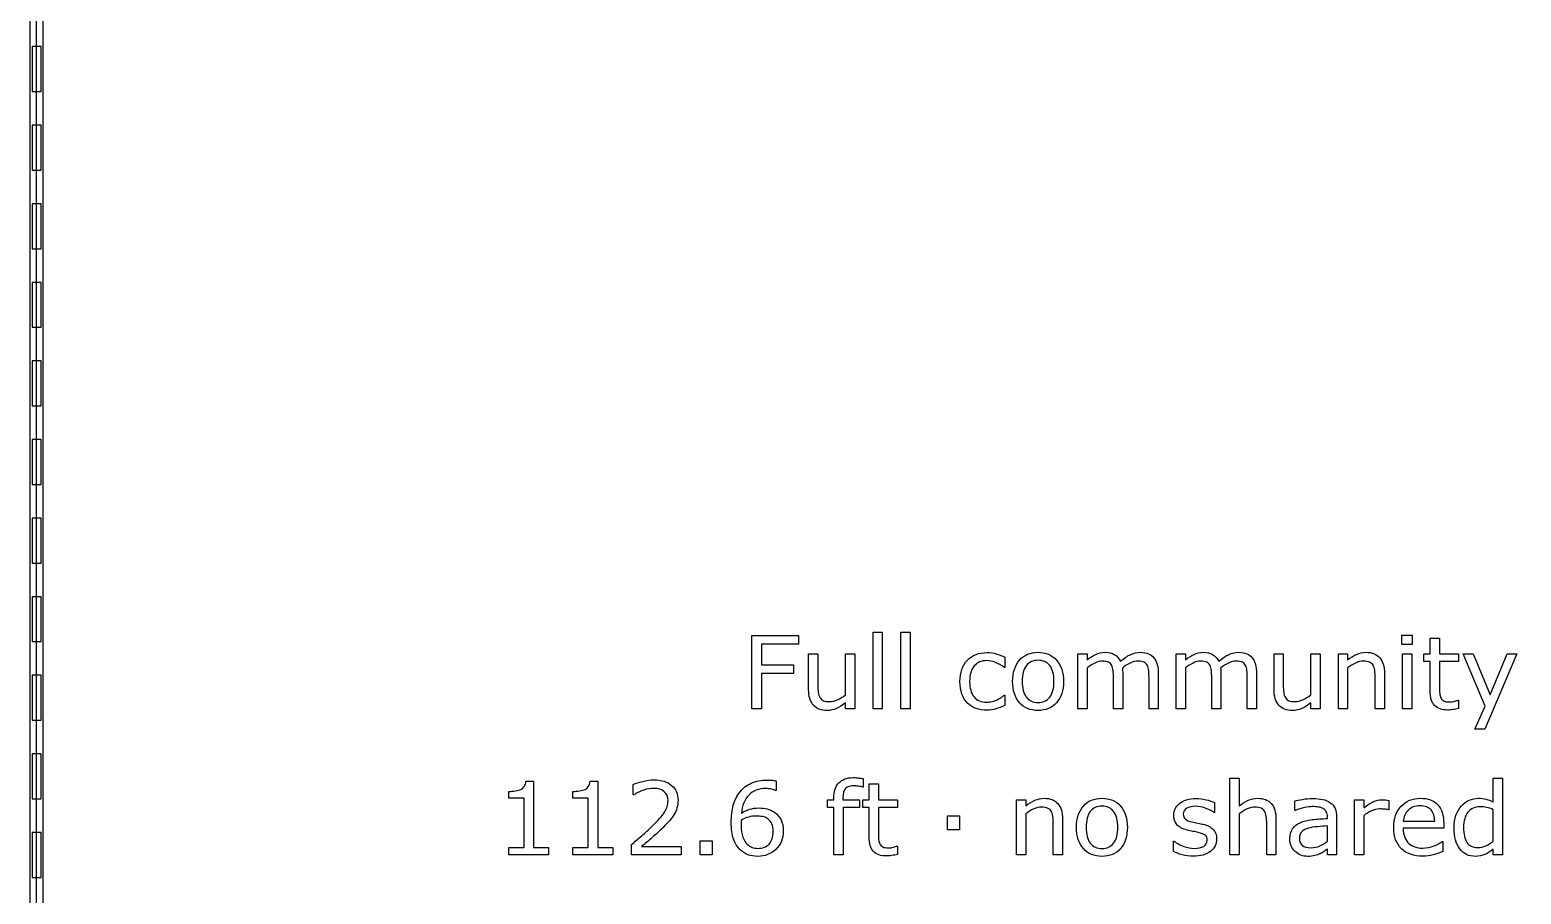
# Model space of a CAD drawing. Extents: x -13 to 750, y 12 to 2314.
# Drawn here: x 43.4 to 176.2, y 216.4 to 293.4 of the extents above; entities that cross this region are included whole.
import ezdxf

# ---------------------------------------------------------------- set-up
doc = ezdxf.new("R2010")
doc.units = 0
doc.layers.get('0').update_dxf_attribs({"linetype": 'CONTINUOUS'})

msp = doc.modelspace()

# ---------------------------------------------------------------- linework, layer by layer
at = {"color": 7}
for points in [[(43.400391, 580.4896), (43.400391, 128.2904), (268.59961, 128.2904), (268.59961, 580.4896)], [(44.599609, 579.2904), (267.40039, 579.2904), (267.40039, 129.4896), (44.599609, 129.4896)], [(44, 295.89), (268, 295.89), (268, 151.89), (44, 151.89)], [(43.599609, 291.89), (43.599609, 287.89), (44.400391, 287.89), (44.400391, 291.89)], [(43.599609, 284.89), (43.599609, 280.89), (44.400391, 280.89), (44.400391, 284.89)], [(43.599609, 277.89), (43.599609, 273.89), (44.400391, 273.89), (44.400391, 277.89)], [(43.599609, 270.89), (43.599609, 266.89), (44.400391, 266.89), (44.400391, 270.89)], [(43.599609, 263.89), (43.599609, 259.89), (44.400391, 259.89), (44.400391, 263.89)], [(43.599609, 256.89), (43.599609, 252.89), (44.400391, 252.89), (44.400391, 256.89)], [(43.599609, 249.89), (43.599609, 245.89), (44.400391, 245.89), (44.400391, 249.89)], [(43.599609, 242.89), (43.599609, 238.89), (44.400391, 238.89), (44.400391, 242.89)], [(111.8833, 238.66), (108.57422, 238.66), (108.57422, 236.8143), (111.41748, 236.8143), (111.41748, 236.0409), (108.57422, 236.0409), (108.57422, 232.89), (107.7041, 232.89), (107.7041, 239.4335), (111.8833, 239.4335)], [(119.34082, 232.89), (118.51465, 232.89), (118.51465, 239.7279), (119.34082, 239.7279)], [(121.81055, 232.89), (120.98438, 232.89), (120.98438, 239.7279), (121.81055, 239.7279)], [(166.54687, 238.6205), (165.61523, 238.6205), (165.61523, 239.4774), (166.54687, 239.4774)], [(166.49417, 232.89), (165.668, 232.89), (165.668, 237.7987), (166.49417, 237.7987)], [(175.87649, 237.7988), (173.01126, 231.0796), (172.12796, 231.0796), (173.04202, 233.1274), (171.08646, 237.7988), (171.98294, 237.7988), (173.49026, 234.1601), (175.01077, 237.7988)], [(43.599609, 235.89), (43.599609, 231.89), (44.400391, 231.89), (44.400391, 235.89)], [(134.62939, 235.3421)], [(135.48193, 235.3421)], [(43.599609, 228.89), (43.599609, 224.89), (44.400391, 224.89), (44.400391, 228.89)], [(126.20288, 222.1358), (125.15259, 222.1358), (125.15259, 223.3795), (126.20288, 223.3795)], [(43.599609, 221.89), (43.599609, 217.89), (44.400391, 217.89), (44.400391, 221.89)], [(140.31812, 222.3423)], [(141.17065, 222.3423)], [(104.1687, 219.89), (103.11841, 219.89), (103.11841, 221.1424), (104.1687, 221.1424)]]:
    msp.add_lwpolyline(points, close=True, dxfattribs=at)
for points in [[(168.14651, 234.4937), (168.14651, 237.1041), (167.58841, 237.1041), (167.58841, 237.7984), (168.14651, 237.7984), (168.14651, 239.209), (168.97269, 239.209), (168.97269, 237.7984), (170.67776, 237.7984), (170.67776, 237.1041), (168.97269, 237.1041), (168.97269, 234.8672)], [(112.77539, 234.6127), (112.77539, 237.7987), (113.60156, 237.7987), (113.60156, 235.0038)], [(116.05375, 234.1336), (116.05375, 237.7986), (116.87992, 237.7986), (116.87988, 232.89)], [(130.23926, 237.5043), (130.23926, 236.5858), (130.19536, 236.5858)], [(137.58708, 236.5553), (137.58708, 232.89), (136.76091, 232.89), (136.76091, 237.7987), (137.58708, 237.7987), (137.58708, 237.2538)], [(146.34099, 236.5553), (146.34099, 232.89), (145.51482, 232.89), (145.51482, 237.7987), (146.34099, 237.7987), (146.34099, 237.2538)], [(154.2334, 234.6127), (154.2334, 237.7987), (155.05957, 237.7987), (155.05957, 235.0038)], [(157.51176, 234.1336), (157.51176, 237.7986), (158.33793, 237.7986), (158.33789, 232.89)], [(160.79009, 236.5547), (160.79009, 232.89), (159.96392, 232.89), (159.96392, 237.7987), (160.79009, 237.7987), (160.79009, 237.2538)], [(140.75558, 236.0324), (140.75558, 232.89), (139.92941, 232.89), (139.92941, 235.6849)], [(143.92383, 232.89), (143.09766, 232.89), (143.09766, 235.6849)], [(143.924, 236.076), (143.92383, 232.89)], [(149.50948, 236.0324), (149.50948, 232.89), (148.68331, 232.89), (148.68331, 235.6849)], [(152.67773, 232.89), (151.85156, 232.89), (151.85156, 235.6849)], [(152.6779, 236.076), (152.67773, 232.89)], [(164.06836, 232.89), (163.24219, 232.89), (163.24219, 235.6849)], [(164.06841, 236.076), (164.06836, 232.89)], [(130.19536, 234.1073), (130.23926, 234.1073), (130.23926, 233.1976)], [(116.87988, 232.89), (116.05371, 232.89), (116.05371, 233.4349)], [(158.33789, 232.89), (157.51172, 232.89), (157.51172, 233.4349)], [(170.63385, 233.6763), (170.67775, 233.6763), (170.67776, 232.934)], [(87.588135, 226.4555), (88.269287, 226.4555), (88.269287, 220.5581), (89.605225, 220.5581), (89.605225, 219.89)], [(93.309814, 226.4555), (93.990967, 226.4555), (93.990967, 220.5581), (95.326904, 220.5581), (95.326904, 219.89)], [(97.198975, 225.2381), (97.155025, 225.2381), (97.155025, 226.161)], [(109.8772, 226.4555), (109.8772, 225.6162), (109.8333, 225.6162)], [(117.62036, 225.9283), (117.57646, 225.9283)], [(118.16089, 221.4938), (118.16089, 224.1042), (117.60278, 224.1042), (117.60278, 224.7985), (118.16089, 224.7985), (118.16089, 226.2091), (118.98706, 226.2091), (118.98706, 224.7985), (120.69214, 224.7985), (120.69214, 224.1042), (118.98706, 224.1042), (118.98706, 221.8673)], [(117.6204, 226.6838), (117.62036, 225.9283)], [(151.12861, 223.5549), (151.12861, 219.89), (150.30244, 219.89), (150.30244, 226.7279), (151.12861, 226.7279), (151.12861, 224.2538)], [(173.7605, 224.6016), (173.7605, 226.7286), (174.58667, 226.7286), (174.58667, 219.8902)], [(89.605225, 219.89), (86.063232, 219.89), (86.063232, 220.558), (87.425537, 220.558), (87.425537, 224.9437), (86.063232, 224.9437), (86.063232, 225.5414)], [(95.326904, 219.89), (91.784912, 219.89), (91.784912, 220.558), (93.147217, 220.558), (93.147217, 224.9437), (91.784912, 224.9437), (91.784912, 225.5414)], [(115.82304, 224.9659), (115.82304, 224.7989), (117.31278, 224.7989), (117.31278, 224.1046), (115.84941, 224.1046), (115.84941, 219.89), (115.02323, 219.89), (115.02323, 224.1044), (114.46513, 224.1044), (114.46513, 224.7987), (115.02323, 224.7987), (115.02323, 224.9613)], [(132.11797, 223.5549), (132.11797, 219.89), (131.2918, 219.89), (131.2918, 224.7987), (132.11797, 224.7987), (132.11797, 224.2538)], [(148.92696, 224.5481), (148.92696, 223.6648), (148.88306, 223.6648)], [(156.12085, 223.8541), (156.07695, 223.8541), (156.07695, 224.6934)], [(162.22929, 223.3756), (162.22929, 219.89), (161.40312, 219.89), (161.40312, 224.7987), (162.22929, 224.7987), (162.22929, 224.0736)], [(164.4661, 224.7467), (164.46606, 223.898)], [(158.99048, 223.1337), (158.99048, 223.2611)], [(159.81231, 223.221), (159.81226, 219.8902)], [(164.46606, 223.898), (164.42216, 223.898)], [(173.7605, 221.0987), (173.7605, 223.9156)], [(109.62269, 221.9775), (109.62231, 221.9776)], [(110.51445, 222.0133), (110.5144, 222.0126)], [(135.39624, 219.8902), (134.57007, 219.8902), (134.57007, 222.6851)], [(135.39629, 223.076), (135.39624, 219.8902)], [(154.40698, 219.8902), (153.58081, 219.8902), (153.58081, 222.6851)], [(154.40693, 223.076), (154.40698, 219.8902)], [(158.99048, 221.0987), (158.99048, 222.4654)], [(165.73608, 222.8917), (168.54858, 222.8917)], [(169.35278, 222.2589), (165.73608, 222.2589)], [(169.35274, 222.7071), (169.35278, 222.2589)], [(101.42212, 219.89), (96.992432, 219.89), (96.992432, 220.8085)], [(97.902076, 220.6415), (101.422096, 220.6415), (101.42212, 219.89)], [(120.64821, 220.6764), (120.69211, 220.6764), (120.69214, 219.9341)], [(145.28394, 220.1846), (145.28394, 221.1119), (145.32784, 221.1119)], [(149.12036, 221.3046), (149.12036, 221.3052)], [(158.99048, 221.0986), (158.99048, 221.0987)], [(169.21216, 221.0899), (169.25606, 221.0899), (169.25606, 220.189)], [(173.7605, 221.0985), (173.7605, 221.0987)], [(159.81226, 219.8902), (158.99048, 219.8902), (158.99048, 220.4131)], [(174.58667, 219.8902), (173.7605, 219.8902), (173.7605, 220.4044)]]:
    msp.add_lwpolyline(points, dxfattribs=at)
for points in [[(126.91699, 237.2274), (127.359377, 237.6844), (127.942387, 237.9129), (128.66602, 237.9129)], [(128.66602, 237.9129), (128.947267, 237.9129), (129.222657, 237.873367), (129.49219, 237.7943)], [(131.56201, 237.2362), (131.97217, 237.702), (132.524417, 237.9349), (133.21875, 237.9349)], [(133.21875, 237.9349), (133.907223, 237.9349), (134.45654, 237.702), (134.8667, 237.2362)], [(138.35613, 237.7547), (138.613943, 237.874833), (138.887867, 237.9349), (139.1779, 237.9349)], [(139.1779, 237.9349), (139.511887, 237.9349), (139.794603, 237.8646), (140.02605, 237.724)], [(141.46306, 237.746), (141.738453, 237.871933), (142.032887, 237.9349), (142.34636, 237.9349)], [(142.34636, 237.9349), (142.885427, 237.9349), (143.2824, 237.770833), (143.53728, 237.4427)], [(147.11003, 237.7547), (147.367843, 237.874833), (147.64177, 237.9349), (147.93181, 237.9349)], [(147.93181, 237.9349), (148.265797, 237.9349), (148.548513, 237.8646), (148.77996, 237.724)], [(150.21697, 237.746), (150.492357, 237.871933), (150.78679, 237.9349), (151.10027, 237.9349)], [(151.10027, 237.9349), (151.63933, 237.9349), (152.036303, 237.770833), (152.29119, 237.4427)], [(161.58989, 237.7547), (161.865283, 237.874833), (162.148, 237.9349), (162.43804, 237.9349)], [(162.43804, 237.9349), (162.968313, 237.9349), (163.37261, 237.775233), (163.65093, 237.4559)], [(126.25781, 235.3378), (126.25781, 236.140533), (126.477537, 236.7704), (126.91699, 237.2274)], [(127.51909, 236.722), (127.249563, 236.408533), (127.1148, 235.947133), (127.1148, 235.3378)], [(128.63091, 237.1966), (128.162157, 237.1966), (127.79155, 237.0384), (127.51909, 236.722)], [(129.41314, 237.0384), (129.146533, 237.143867), (128.88579, 237.1966), (128.63091, 237.1966)], [(130.19536, 236.5858), (129.943407, 236.782067), (129.682667, 236.932933), (129.41314, 237.0384)], [(129.49219, 237.7943), (129.76465, 237.715167), (130.013673, 237.6185), (130.23926, 237.5043)], [(130.95117, 235.3421), (130.95117, 236.141967), (131.154783, 236.773333), (131.56201, 237.2362)], [(132.17285, 236.7572), (131.926757, 236.4496), (131.80371, 235.9779), (131.80371, 235.3421)], [(133.21875, 237.223), (132.77051, 237.223), (132.421877, 237.067733), (132.17285, 236.7572)], [(134.25586, 236.7572), (134.006833, 237.067733), (133.66113, 237.223), (133.21875, 237.223)], [(134.62939, 235.3421), (134.62939, 235.9779), (134.50488, 236.4496), (134.25586, 236.7572)], [(134.8667, 237.2362), (135.276853, 236.773333), (135.48193, 236.141967), (135.48193, 235.3421)], [(137.58708, 237.2538), (137.844893, 237.467667), (138.101243, 237.634633), (138.35613, 237.7547)], [(138.26384, 236.9816), (138.038253, 236.870267), (137.812667, 236.728167), (137.58708, 236.5553)], [(138.94499, 237.1486), (138.71941, 237.1486), (138.49236, 237.092933), (138.26384, 236.9816)], [(139.48992, 237.0516), (139.36394, 237.116267), (139.182297, 237.1486), (138.94499, 237.1486)], [(139.77996, 236.7704), (139.712573, 236.896333), (139.615893, 236.990067), (139.48992, 237.0516)], [(139.89861, 236.3002), (139.88101, 236.496467), (139.84146, 236.6532), (139.77996, 236.7704)], [(140.02605, 237.724), (140.260423, 237.583333), (140.43474, 237.3885), (140.549, 237.1395)], [(140.549, 237.1395), (140.88298, 237.420767), (141.187667, 237.622933), (141.46306, 237.746)], [(141.41892, 236.9728), (141.187473, 236.858533), (140.956027, 236.712067), (140.72458, 236.5334)], [(140.72458, 236.5334), (140.73338, 236.466), (140.740713, 236.3869), (140.74658, 236.2961)], [(142.11325, 237.1486), (141.881803, 237.1486), (141.65036, 237.09), (141.41892, 236.9728)], [(142.65817, 237.0516), (142.532197, 237.116267), (142.350557, 237.1486), (142.11325, 237.1486)], [(142.94821, 236.766), (142.88083, 236.891933), (142.78415, 236.987133), (142.65817, 237.0516)], [(143.06686, 236.2958), (143.04926, 236.492067), (143.00971, 236.6488), (142.94821, 236.766)], [(143.53728, 237.4427), (143.795093, 237.1175), (143.924, 236.661933), (143.924, 236.076)], [(146.34099, 237.2538), (146.598803, 237.467667), (146.85515, 237.634633), (147.11003, 237.7547)], [(147.01775, 236.9816), (146.792163, 236.870267), (146.566577, 236.728167), (146.34099, 236.5553)], [(147.6989, 237.1486), (147.473313, 237.1486), (147.246263, 237.092933), (147.01775, 236.9816)], [(148.24382, 237.0516), (148.117847, 237.116267), (147.936207, 237.1486), (147.6989, 237.1486)], [(148.53386, 236.7704), (148.46648, 236.896333), (148.3698, 236.990067), (148.24382, 237.0516)], [(148.65251, 236.3002), (148.63491, 236.496467), (148.59536, 236.6532), (148.53386, 236.7704)], [(148.77996, 237.724), (149.014333, 237.583333), (149.188647, 237.3885), (149.3029, 237.1395)], [(149.3029, 237.1395), (149.636887, 237.420767), (149.941577, 237.622933), (150.21697, 237.746)], [(150.17281, 236.9728), (149.941363, 236.858533), (149.70992, 236.712067), (149.47848, 236.5334)], [(149.47848, 236.5334), (149.48728, 236.466), (149.494613, 236.3869), (149.50048, 236.2961)], [(150.86715, 237.1486), (150.635703, 237.1486), (150.404257, 237.09), (150.17281, 236.9728)], [(151.41207, 237.0516), (151.28609, 237.116267), (151.10445, 237.1486), (150.86715, 237.1486)], [(151.70211, 236.766), (151.634723, 236.891933), (151.538043, 236.987133), (151.41207, 237.0516)], [(151.82076, 236.2958), (151.80316, 236.492067), (151.76361, 236.6488), (151.70211, 236.766)], [(152.29119, 237.4427), (152.548997, 237.1175), (152.6779, 236.661933), (152.6779, 236.076)], [(160.79009, 237.2538), (161.047903, 237.467667), (161.314503, 237.634633), (161.58989, 237.7547)], [(161.49761, 236.981), (161.251517, 236.869667), (161.015677, 236.727567), (160.79009, 236.5547)], [(162.20513, 237.148), (161.979543, 237.148), (161.743703, 237.092333), (161.49761, 236.981)], [(162.74126, 237.056), (162.603567, 237.117333), (162.424857, 237.148), (162.20513, 237.148)], [(163.05767, 236.7836), (162.984423, 236.9066), (162.878953, 236.9974), (162.74126, 237.056)], [(163.20269, 236.3177), (163.176357, 236.516967), (163.128017, 236.672267), (163.05767, 236.7836)], [(163.65093, 237.4559), (163.92925, 237.136567), (164.06841, 236.6766), (164.06841, 236.076)], [(126.43359, 234.2084), (126.316403, 234.530667), (126.25781, 234.907133), (126.25781, 235.3378)], [(127.1148, 235.3378), (127.1148, 234.746), (127.246633, 234.290433), (127.5103, 233.9711)], [(131.56201, 233.4481), (131.154783, 233.910967), (130.95117, 234.5423), (130.95117, 235.3421)], [(131.80371, 235.3421), (131.80371, 234.7269), (131.928223, 234.259633), (132.17725, 233.9403)], [(134.25146, 233.9359), (134.503413, 234.2523), (134.62939, 234.721033), (134.62939, 235.3421)], [(135.48193, 235.3421), (135.48193, 234.5423), (135.276853, 233.910967), (134.8667, 233.4481)], [(139.92941, 235.6849), (139.92941, 235.9017), (139.919143, 236.1068), (139.89861, 236.3002)], [(140.74658, 236.2961), (140.75258, 236.208167), (140.75558, 236.120267), (140.75558, 236.0324)], [(143.09766, 235.6849), (143.09766, 235.895833), (143.087393, 236.099467), (143.06686, 236.2958)], [(148.68331, 235.6849), (148.68331, 235.9017), (148.673043, 236.1068), (148.65251, 236.3002)], [(149.50048, 236.2961), (149.50648, 236.208167), (149.50948, 236.120267), (149.50948, 236.0324)], [(151.85156, 235.6849), (151.85156, 235.895833), (151.841293, 236.099467), (151.82076, 236.2958)], [(163.24219, 235.6849), (163.24219, 235.9105), (163.229023, 236.121433), (163.20269, 236.3177)], [(113.20605, 233.224), (112.918943, 233.5404), (112.77539, 234.0033), (112.77539, 234.6127)], [(113.60156, 235.0038), (113.60156, 234.754733), (113.613293, 234.540867), (113.63676, 234.3622)], [(113.63676, 234.3622), (113.660227, 234.1864), (113.71003, 234.0355), (113.78617, 233.9095)], [(113.78617, 233.9095), (113.865277, 233.780633), (113.967817, 233.6869), (114.09379, 233.6283)], [(115.34184, 233.7073), (115.59672, 233.818633), (115.834023, 233.960733), (116.05375, 234.1336)], [(126.93018, 233.4086), (126.716313, 233.619533), (126.550783, 233.886133), (126.43359, 234.2084)], [(127.5103, 233.9711), (127.776907, 233.654633), (128.150443, 233.4964), (128.63091, 233.4964)], [(129.6065, 233.7337), (129.726613, 233.795033), (129.839403, 233.8595), (129.94487, 233.9271)], [(129.94487, 233.9271), (130.050343, 233.997433), (130.13384, 234.0575), (130.19536, 234.1073)], [(132.17725, 233.9403), (132.42627, 233.6239), (132.773437, 233.4657), (133.21875, 233.4657)], [(133.21875, 233.4657), (133.658203, 233.4657), (134.00244, 233.622433), (134.25146, 233.9359)], [(154.66406, 233.224), (154.376953, 233.5404), (154.2334, 234.0033), (154.2334, 234.6127)], [(155.05957, 235.0038), (155.05957, 234.754733), (155.071303, 234.540867), (155.09477, 234.3622)], [(155.09477, 234.3622), (155.118237, 234.1864), (155.16804, 234.0355), (155.24418, 233.9095)], [(155.24418, 233.9095), (155.32328, 233.780633), (155.42582, 233.6869), (155.5518, 233.6283)], [(156.79984, 233.7073), (157.054727, 233.818633), (157.292033, 233.960733), (157.51176, 234.1336)], [(168.53763, 233.1973), (168.276883, 233.466833), (168.14651, 233.898967), (168.14651, 234.4937)], [(168.97269, 234.8672), (168.97269, 234.6094), (168.978557, 234.407267), (168.99029, 234.2608)], [(168.99029, 234.2608), (169.002023, 234.117267), (169.04304, 233.9825), (169.11334, 233.8565)], [(169.11334, 233.8565), (169.177807, 233.7393), (169.265697, 233.652867), (169.37701, 233.5972)], [(114.41016, 232.7538), (113.894533, 232.7538), (113.493163, 232.910533), (113.20605, 233.224)], [(114.09379, 233.6283), (114.219763, 233.569633), (114.40287, 233.5403), (114.64311, 233.5403)], [(115.25391, 232.9296), (114.999023, 232.8124), (114.717773, 232.7538), (114.41016, 232.7538)], [(114.64311, 233.5403), (114.856977, 233.5403), (115.089887, 233.595967), (115.34184, 233.7073)], [(116.05371, 233.4349), (115.77539, 233.215167), (115.50879, 233.046733), (115.25391, 232.9296)], [(127.69043, 232.9339), (127.39453, 233.039367), (127.141113, 233.1976), (126.93018, 233.4086)], [(128.66602, 232.7801), (128.311527, 232.7801), (127.98633, 232.831367), (127.69043, 232.9339)], [(128.63091, 233.4964), (128.797903, 233.4964), (128.967823, 233.5184), (129.14067, 233.5624)], [(129.45264, 232.89), (129.206547, 232.816733), (128.94434, 232.7801), (128.66602, 232.7801)], [(129.14067, 233.5624), (129.313523, 233.6064), (129.4688, 233.6635), (129.6065, 233.7337)], [(130.23926, 233.1976), (129.963867, 233.0658), (129.70166, 232.963267), (129.45264, 232.89)], [(133.21875, 232.7538), (132.524417, 232.7538), (131.97217, 232.985233), (131.56201, 233.4481)], [(134.8667, 233.4481), (134.45654, 232.985233), (133.907223, 232.7538), (133.21875, 232.7538)], [(155.86816, 232.7538), (155.35254, 232.7538), (154.951173, 232.910533), (154.66406, 233.224)], [(155.5518, 233.6283), (155.677773, 233.569633), (155.860877, 233.5403), (156.10111, 233.5403)], [(156.71191, 232.9296), (156.45703, 232.8124), (156.17578, 232.7538), (155.86816, 232.7538)], [(156.10111, 233.5403), (156.314977, 233.5403), (156.547887, 233.595967), (156.79984, 233.7073)], [(157.51172, 233.4349), (157.2334, 233.215167), (156.966797, 233.046733), (156.71191, 232.9296)], [(169.68021, 232.793), (169.17923, 232.793), (168.79837, 232.927767), (168.53763, 233.1973)], [(169.37701, 233.5972), (169.49127, 233.544533), (169.664123, 233.5182), (169.89557, 233.5182)], [(170.168, 232.833), (169.98636, 232.806333), (169.823763, 232.793), (169.68021, 232.793)], [(169.89557, 233.5182), (170.030337, 233.5182), (170.17096, 233.5372), (170.31744, 233.5752)], [(170.67776, 232.934), (170.522487, 232.892667), (170.352567, 232.859), (170.168, 232.833)], [(170.31744, 233.5752), (170.463927, 233.616533), (170.569397, 233.650233), (170.63385, 233.6763)], [(87.135498, 225.7216), (87.270263, 225.794867), (87.375732, 225.887167), (87.451904, 225.9985)], [(87.451904, 225.9985), (87.531006, 226.112767), (87.576416, 226.2651), (87.588135, 226.4555)], [(92.857178, 225.7216), (92.991943, 225.794867), (93.097412, 225.887167), (93.173584, 225.9985)], [(93.173584, 225.9985), (93.252685, 226.112767), (93.298095, 226.2651), (93.309814, 226.4555)], [(97.155025, 226.161), (97.363033, 226.263533), (97.639889, 226.357267), (97.985592, 226.4422)], [(97.985592, 226.4422), (98.334225, 226.5272), (98.671139, 226.5697), (98.996334, 226.5697)], [(98.996334, 226.5697), (99.667235, 226.5697), (100.193113, 226.4071), (100.573966, 226.0819)], [(100.573966, 226.0819), (100.954826, 225.759633), (101.145256, 225.321633), (101.145256, 224.7679)], [(106.66479, 225.5018), (106.922603, 225.832867), (107.255123, 226.0907), (107.66235, 226.2753)], [(107.66235, 226.2753), (108.069577, 226.462767), (108.544187, 226.5565), (109.08618, 226.5565)], [(109.08618, 226.5565), (109.259033, 226.5565), (109.404053, 226.549167), (109.52124, 226.5345)], [(109.52124, 226.5345), (109.638427, 226.519833), (109.75708, 226.4935), (109.8772, 226.4555)], [(115.02323, 224.9613), (115.02323, 225.5443), (115.16825, 225.991067), (115.45829, 226.3016)], [(115.45829, 226.3016), (115.74833, 226.615067), (116.167277, 226.7718), (116.71513, 226.7718)], [(116.83378, 226.0513), (116.479287, 226.0513), (116.221473, 225.9722), (116.06034, 225.814)], [(116.71513, 226.7718), (116.899697, 226.7718), (117.065223, 226.763133), (117.21171, 226.7458)], [(117.2205, 226.0073), (117.074013, 226.036633), (116.945107, 226.0513), (116.83378, 226.0513)], [(117.21171, 226.7458), (117.361123, 226.728467), (117.497353, 226.7078), (117.6204, 226.6838)], [(117.57646, 225.9283), (117.48564, 225.9543), (117.366987, 225.980633), (117.2205, 226.0073)], [(86.063232, 225.5414), (86.247803, 225.5414), (86.445557, 225.556067), (86.656494, 225.5854)], [(86.656494, 225.5854), (86.867431, 225.6174), (87.027099, 225.6628), (87.135498, 225.7216)], [(91.784912, 225.5414), (91.969483, 225.5414), (92.167237, 225.556067), (92.378174, 225.5854)], [(92.378174, 225.5854), (92.589111, 225.6174), (92.748779, 225.6628), (92.857178, 225.7216)], [(98.108643, 225.6688), (97.798096, 225.575067), (97.494873, 225.4315), (97.198975, 225.2381)], [(98.974365, 225.8094), (98.707764, 225.8094), (98.41919, 225.762533), (98.108643, 225.6688)], [(99.9104, 225.5194), (99.687744, 225.712733), (99.375732, 225.8094), (98.974365, 225.8094)], [(100.24878, 224.724), (100.24878, 225.0638), (100.135987, 225.328933), (99.9104, 225.5194)], [(99.936768, 223.6825), (100.144776, 224.004767), (100.24878, 224.351933), (100.24878, 224.724)], [(101.145256, 224.7679), (101.145256, 224.5189), (101.113023, 224.286), (101.048556, 224.0692)], [(106.06714, 224.3065), (106.193113, 224.754767), (106.39233, 225.1532), (106.66479, 225.5018)], [(107.44707, 225.208), (107.07207, 224.8154), (106.85381, 224.283667), (106.79229, 223.6128)], [(108.9544, 225.8012), (108.324513, 225.8012), (107.82207, 225.603467), (107.44707, 225.208)], [(109.45977, 225.7392), (109.295703, 225.780533), (109.127247, 225.8012), (108.9544, 225.8012)], [(109.8333, 225.6162), (109.751273, 225.6602), (109.626763, 225.7012), (109.45977, 225.7392)], [(116.06034, 225.814), (115.90214, 225.658733), (115.82304, 225.376033), (115.82304, 224.9659)], [(132.11797, 224.2538), (132.375783, 224.467667), (132.642383, 224.634633), (132.91777, 224.7547)], [(132.91777, 224.7547), (133.193163, 224.874833), (133.47588, 224.9349), (133.76592, 224.9349)], [(133.76592, 224.9349), (134.296193, 224.9349), (134.70049, 224.775233), (134.97881, 224.4559)], [(137.25073, 224.2364), (137.66089, 224.7022), (138.213137, 224.9351), (138.90747, 224.9351)], [(138.90747, 224.9351), (139.59595, 224.9351), (140.145267, 224.7022), (140.55542, 224.2364)], [(145.81124, 224.469), (145.9753, 224.606667), (146.183307, 224.715067), (146.43526, 224.7942)], [(146.43526, 224.7942), (146.690147, 224.8762), (146.974327, 224.9172), (147.2878, 224.9172)], [(147.2878, 224.9172), (147.580767, 224.9172), (147.876667, 224.8806), (148.1755, 224.8074)], [(148.1755, 224.8074), (148.477253, 224.737067), (148.72774, 224.650633), (148.92696, 224.5481)], [(151.12861, 224.2538), (151.386423, 224.467667), (151.653027, 224.634633), (151.92842, 224.7547)], [(151.92842, 224.7547), (152.203807, 224.874833), (152.48652, 224.9349), (152.77656, 224.9349)], [(152.77656, 224.9349), (153.306833, 224.9349), (153.71113, 224.775233), (153.98945, 224.4559)], [(156.07695, 224.6934), (156.238083, 224.7374), (156.470993, 224.785733), (156.77568, 224.8384)], [(156.77568, 224.8384), (157.080373, 224.891067), (157.380667, 224.9174), (157.67656, 224.9174)], [(157.67656, 224.9174), (158.022267, 224.9174), (158.32256, 224.888067), (158.57744, 224.8294)], [(158.57744, 224.8294), (158.835253, 224.774067), (159.05791, 224.677367), (159.24541, 224.5393)], [(159.24541, 224.5393), (159.429983, 224.404567), (159.57061, 224.230267), (159.66729, 224.0164)], [(162.22929, 224.0736), (162.557417, 224.337267), (162.84599, 224.5233), (163.09501, 224.6317)], [(163.09501, 224.6317), (163.346963, 224.743033), (163.60331, 224.7987), (163.86405, 224.7987)], [(163.86405, 224.7987), (164.00761, 224.7987), (164.111617, 224.794367), (164.17607, 224.7857)], [(164.17607, 224.7857), (164.240537, 224.779033), (164.337213, 224.766033), (164.4661, 224.7467)], [(165.55147, 224.2276), (165.990923, 224.699267), (166.568073, 224.9351), (167.28292, 224.9351)], [(167.28292, 224.9351), (167.945027, 224.9351), (168.454793, 224.741733), (168.81222, 224.355)], [(170.92603, 224.2496), (171.125243, 224.472267), (171.356687, 224.642167), (171.62036, 224.7593)], [(171.62036, 224.7593), (171.88696, 224.8765), (172.16235, 224.9351), (172.44653, 224.9351)], [(172.44653, 224.9351), (172.704343, 224.9351), (172.93286, 224.907433), (173.13208, 224.8521)], [(173.13208, 224.8521), (173.3313, 224.799433), (173.540773, 224.715933), (173.7605, 224.6016)], [(98.781006, 222.3861), (99.343506, 222.931033), (99.72876, 223.363167), (99.936768, 223.6825)], [(100.771706, 223.4584), (100.657446, 223.276733), (100.522679, 223.098), (100.367406, 222.9222)], [(101.048556, 224.0692), (100.987023, 223.855333), (100.894739, 223.651733), (100.771706, 223.4584)], [(105.88257, 222.764), (105.88257, 223.344067), (105.944093, 223.858233), (106.06714, 224.3065)], [(107.44702, 223.2608), (107.233153, 223.202133), (107.013427, 223.1113), (106.78784, 222.9883)], [(106.79229, 223.6128), (107.038383, 223.7622), (107.28008, 223.874967), (107.51738, 223.9511)], [(108.14136, 223.3488), (107.892333, 223.3488), (107.660887, 223.319467), (107.44702, 223.2608)], [(107.51738, 223.9511), (107.75762, 224.030233), (108.034477, 224.0698), (108.34795, 224.0698)], [(108.65552, 223.3048), (108.491453, 223.334133), (108.320067, 223.3488), (108.14136, 223.3488)], [(108.34795, 224.0698), (108.62627, 224.0698), (108.8709, 224.043467), (109.08184, 223.9908)], [(109.10376, 223.1202), (108.968993, 223.213933), (108.81958, 223.275467), (108.65552, 223.3048)], [(109.08184, 223.9908), (109.295707, 223.9408), (109.513967, 223.838267), (109.73662, 223.6832)], [(109.73662, 223.6832), (109.994433, 223.504467), (110.187793, 223.278867), (110.3167, 223.0064)], [(132.82549, 223.9812), (132.579397, 223.869867), (132.343557, 223.727767), (132.11797, 223.5549)], [(133.53301, 224.1482), (133.307423, 224.1482), (133.071583, 224.092533), (132.82549, 223.9812)], [(134.06914, 224.0562), (133.931447, 224.117533), (133.752737, 224.1482), (133.53301, 224.1482)], [(134.38555, 223.7838), (134.312303, 223.9068), (134.206833, 223.9976), (134.06914, 224.0562)], [(134.53057, 223.3179), (134.504237, 223.517167), (134.455897, 223.672467), (134.38555, 223.7838)], [(134.57007, 222.6851), (134.57007, 222.9107), (134.556903, 223.121633), (134.53057, 223.3179)], [(134.97881, 224.4559), (135.25713, 224.136567), (135.39629, 223.6766), (135.39629, 223.076)], [(136.63989, 222.3423), (136.63989, 223.142167), (136.843503, 223.773533), (137.25073, 224.2364)], [(137.86157, 223.7574), (137.615477, 223.4498), (137.49243, 222.9781), (137.49243, 222.3423)], [(138.90747, 224.2232), (138.45923, 224.2232), (138.110597, 224.067933), (137.86157, 223.7574)], [(139.94458, 223.7574), (139.695553, 224.067933), (139.34985, 224.2232), (138.90747, 224.2232)], [(140.31812, 222.3423), (140.31812, 222.9781), (140.193607, 223.4498), (139.94458, 223.7574)], [(140.55542, 224.2364), (140.965573, 223.773533), (141.17065, 223.142167), (141.17065, 222.3423)], [(145.30587, 223.4187), (145.30587, 223.620833), (145.346887, 223.811267), (145.42892, 223.99)], [(145.57393, 222.6013), (145.395223, 222.823967), (145.30587, 223.096433), (145.30587, 223.4187)], [(145.42892, 223.99), (145.51388, 224.168733), (145.64132, 224.3284), (145.81124, 224.469)], [(146.46167, 224.0427), (146.253663, 223.928433), (146.14966, 223.757067), (146.14966, 223.5286)], [(146.14966, 223.5286), (146.14966, 223.3264), (146.212647, 223.174033), (146.33862, 223.0715)], [(147.22632, 224.2185), (146.92456, 224.2185), (146.669677, 224.1599), (146.46167, 224.0427)], [(148.11401, 224.0559), (147.812257, 224.1643), (147.51636, 224.2185), (147.22632, 224.2185)], [(148.88306, 223.6648), (148.67212, 223.820067), (148.41577, 223.950433), (148.11401, 224.0559)], [(151.83613, 223.9812), (151.590037, 223.869867), (151.354197, 223.727767), (151.12861, 223.5549)], [(152.54365, 224.1482), (152.318063, 224.1482), (152.082223, 224.092533), (151.83613, 223.9812)], [(153.07978, 224.0562), (152.942087, 224.117533), (152.763377, 224.1482), (152.54365, 224.1482)], [(153.39619, 223.7838), (153.32295, 223.9068), (153.21748, 223.9976), (153.07978, 224.0562)], [(153.54121, 223.3179), (153.514877, 223.517167), (153.466537, 223.672467), (153.39619, 223.7838)], [(153.58081, 222.6851), (153.58081, 222.9107), (153.56761, 223.121633), (153.54121, 223.3179)], [(153.98945, 224.4559), (154.26777, 224.136567), (154.40693, 223.6766), (154.40693, 223.076)], [(156.94702, 224.1002), (156.68042, 224.0442), (156.40503, 223.962167), (156.12085, 223.8541)], [(157.67212, 224.1882), (157.45532, 224.1882), (157.21362, 224.158867), (156.94702, 224.1002)], [(158.18628, 224.1532), (158.02222, 224.176533), (157.850833, 224.1882), (157.67212, 224.1882)], [(158.60815, 224.017), (158.490963, 224.084333), (158.35034, 224.129733), (158.18628, 224.1532)], [(158.8894, 223.7269), (158.824933, 223.849967), (158.731183, 223.946667), (158.60815, 224.017)], [(158.99048, 223.2611), (158.99048, 223.448633), (158.956787, 223.6039), (158.8894, 223.7269)], [(159.66729, 224.0164), (159.76397, 223.802533), (159.81231, 223.5374), (159.81231, 223.221)], [(162.91483, 223.8106), (162.67753, 223.699267), (162.449017, 223.554267), (162.22929, 223.3756)], [(163.65312, 223.982), (163.398233, 223.982), (163.152137, 223.924867), (162.91483, 223.8106)], [(164.06181, 223.96), (163.94755, 223.974667), (163.81132, 223.982), (163.65312, 223.982)], [(164.42216, 223.898), (164.299113, 223.927333), (164.178997, 223.948), (164.06181, 223.96)], [(164.89669, 222.316), (164.89669, 223.118733), (165.11495, 223.755933), (165.55147, 224.2276)], [(166.17993, 223.8629), (165.91919, 223.6021), (165.77124, 223.278367), (165.73608, 222.8917)], [(167.23901, 224.254), (166.79663, 224.254), (166.443603, 224.123633), (166.17993, 223.8629)], [(168.21899, 223.898), (168.005123, 224.135333), (167.678463, 224.254), (167.23901, 224.254)], [(168.54858, 222.8917), (168.545913, 223.3253), (168.43605, 223.660733), (168.21899, 223.898)], [(168.81222, 224.355), (169.172567, 223.968333), (169.35274, 223.419033), (169.35274, 222.7071)], [(170.26685, 222.3072), (170.26685, 222.7232), (170.325443, 223.0938), (170.44263, 223.419)], [(170.44263, 223.419), (170.562743, 223.7442), (170.723877, 224.021067), (170.92603, 224.2496)], [(171.5061, 223.6957), (171.248287, 223.373433), (171.11938, 222.9164), (171.11938, 222.3246)], [(172.58716, 224.1791), (172.124267, 224.1791), (171.763913, 224.017967), (171.5061, 223.6957)], [(173.16284, 224.1221), (172.98706, 224.1601), (172.795167, 224.1791), (172.58716, 224.1791)], [(173.7605, 223.9156), (173.53784, 224.0152), (173.33862, 224.084033), (173.16284, 224.1221)], [(97.915283, 221.5995), (98.22583, 221.863167), (98.514405, 222.125367), (98.781006, 222.3861)], [(99.809302, 222.3378), (99.495825, 222.030133), (99.172095, 221.7313), (98.838111, 221.4413)], [(100.367406, 222.9222), (100.215066, 222.746467), (100.029031, 222.551667), (99.809302, 222.3378)], [(106.08472, 221.3138), (105.949953, 221.7152), (105.88257, 222.1986), (105.88257, 222.764)], [(106.77464, 222.7994), (106.771973, 222.740733), (106.77064, 222.666033), (106.77064, 222.5753)], [(106.77064, 222.5753), (106.77064, 222.112367), (106.817517, 221.746133), (106.91127, 221.4766)], [(106.78784, 222.9883), (106.78184, 222.923633), (106.77744, 222.860667), (106.77464, 222.7994)], [(109.49927, 222.6544), (109.42017, 222.833067), (109.288333, 222.988333), (109.10376, 223.1202)], [(109.25795, 220.8569), (109.50111, 221.117633), (109.62269, 221.491167), (109.62269, 221.9775)], [(109.62231, 221.9776), (109.62231, 222.250067), (109.581297, 222.475667), (109.49927, 222.6544)], [(110.5144, 222.0126), (110.5144, 221.347533), (110.294673, 220.804067), (109.85522, 220.3822)], [(110.3167, 223.0064), (110.448533, 222.733933), (110.51445, 222.4029), (110.51445, 222.0133)], [(118.98706, 221.8673), (118.98706, 221.6095), (118.992927, 221.407367), (119.00466, 221.2609)], [(137.25073, 220.4483), (136.843503, 220.911167), (136.63989, 221.5425), (136.63989, 222.3423)], [(137.49243, 222.3423), (137.49243, 221.7271), (137.616943, 221.259833), (137.86597, 220.9405)], [(139.94019, 220.9361), (140.192143, 221.2525), (140.31812, 221.721233), (140.31812, 222.3423)], [(141.17065, 222.3423), (141.17065, 221.5425), (140.965573, 220.911167), (140.55542, 220.4483)], [(146.49239, 222.1003), (146.06173, 222.214567), (145.755577, 222.381567), (145.57393, 222.6013)], [(146.33862, 223.0715), (146.461667, 222.968967), (146.660887, 222.8855), (146.93628, 222.8211)], [(147.00655, 221.9861), (146.81905, 222.021433), (146.647663, 222.0595), (146.49239, 222.1003)], [(146.93628, 222.8211), (147.08862, 222.785767), (147.25854, 222.7506), (147.44604, 222.7156)], [(147.46798, 221.8941), (147.350793, 221.920767), (147.196983, 221.951433), (147.00655, 221.9861)], [(147.44604, 222.7156), (147.636473, 222.680267), (147.794677, 222.647933), (147.92065, 222.6186)], [(148.10958, 221.6392), (147.998253, 221.7388), (147.784387, 221.823767), (147.46798, 221.8941)], [(147.92065, 222.6186), (148.304443, 222.530733), (148.600343, 222.379867), (148.80835, 222.166)], [(148.80835, 222.166), (149.016357, 221.9492), (149.12036, 221.662067), (149.12036, 221.3046)], [(155.64185, 221.3143), (155.64185, 221.686367), (155.72095, 221.986667), (155.87915, 222.2152)], [(155.87915, 222.2152), (156.040283, 222.446667), (156.2688, 222.6283), (156.5647, 222.7601)], [(156.71411, 221.9555), (156.567623, 221.8149), (156.49438, 221.6201), (156.49438, 221.3711)], [(156.5647, 222.7601), (156.863527, 222.891967), (157.222413, 222.981333), (157.64136, 223.0282)], [(157.28979, 222.2719), (157.05249, 222.204567), (156.860597, 222.0991), (156.71411, 221.9555)], [(158.09839, 222.3994), (157.758543, 222.370067), (157.48901, 222.327567), (157.28979, 222.2719)], [(157.64136, 223.0282), (158.060307, 223.074867), (158.510013, 223.110033), (158.99048, 223.1337)], [(158.99048, 222.4654), (158.738527, 222.450733), (158.441163, 222.428733), (158.09839, 222.3994)], [(165.58224, 220.4351), (165.125207, 220.8775), (164.89669, 221.504467), (164.89669, 222.316)], [(165.73608, 222.2589), (165.73608, 221.9571), (165.78149, 221.6934), (165.87231, 221.4678)], [(170.78101, 220.4307), (170.438237, 220.8819), (170.26685, 221.5074), (170.26685, 222.3072)], [(171.11938, 222.3246), (171.11938, 221.7416), (171.21899, 221.297733), (171.41821, 220.993)], [(96.992432, 220.8085), (97.300049, 221.072167), (97.607666, 221.335833), (97.915283, 221.5995)], [(98.838111, 221.4413), (98.504126, 221.154167), (98.192115, 220.887567), (97.902076, 220.6415)], [(106.66919, 220.347), (106.417237, 220.5902), (106.222413, 220.912467), (106.08472, 221.3138)], [(106.91127, 221.4766), (107.00795, 221.21), (107.139787, 220.999067), (107.30678, 220.8438)], [(107.30678, 220.8438), (107.44154, 220.714933), (107.58656, 220.619733), (107.74184, 220.5582)], [(107.74184, 220.5582), (107.90004, 220.499533), (108.071427, 220.4702), (108.256, 220.4702)], [(108.256, 220.4702), (108.6808, 220.4702), (109.014783, 220.5991), (109.25795, 220.8569)], [(118.552, 220.1974), (118.29126, 220.466933), (118.16089, 220.899067), (118.16089, 221.4938)], [(119.00466, 221.2609), (119.016393, 221.117367), (119.05741, 220.9826), (119.12771, 220.8566)], [(119.12771, 220.8566), (119.192177, 220.7394), (119.280067, 220.652967), (119.39138, 220.5973)], [(119.39138, 220.5973), (119.505633, 220.544633), (119.678483, 220.5183), (119.90993, 220.5183)], [(119.90993, 220.5183), (120.044697, 220.5183), (120.185323, 220.5373), (120.33181, 220.5753)], [(120.33181, 220.5753), (120.47829, 220.616633), (120.583757, 220.650333), (120.64821, 220.6764)], [(137.86597, 220.9405), (138.11499, 220.6241), (138.462157, 220.4659), (138.90747, 220.4659)], [(138.90747, 220.4659), (139.346923, 220.4659), (139.691163, 220.622633), (139.94019, 220.9361)], [(145.32784, 221.1119), (145.58858, 220.915567), (145.87862, 220.758833), (146.19796, 220.6417)], [(146.19796, 220.6417), (146.517293, 220.527433), (146.823447, 220.4703), (147.11642, 220.4703)], [(147.11642, 220.4703), (147.4797, 220.4703), (147.763877, 220.5289), (147.96895, 220.6461)], [(147.96895, 220.6461), (148.17403, 220.763233), (148.27657, 220.9478), (148.27657, 221.1998)], [(148.27657, 221.1998), (148.27657, 221.393133), (148.220907, 221.5396), (148.10958, 221.6392)], [(149.12036, 221.3052), (149.12036, 220.857), (148.934327, 220.489333), (148.56226, 220.2022)], [(156.10327, 220.1937), (155.795657, 220.4867), (155.64185, 220.860233), (155.64185, 221.3143)], [(156.49438, 221.3711), (156.49438, 221.089833), (156.579343, 220.8774), (156.74927, 220.7338)], [(156.74927, 220.7338), (156.91919, 220.5932), (157.178467, 220.5229), (157.5271, 220.5229)], [(157.5271, 220.5229), (157.81714, 220.5229), (158.082277, 220.578567), (158.32251, 220.6899)], [(158.32251, 220.6899), (158.562743, 220.804167), (158.7854, 220.9404), (158.99048, 221.0986)], [(165.87231, 221.4678), (165.96313, 221.2452), (166.087643, 221.0621), (166.24585, 220.9185)], [(166.24585, 220.9185), (166.398197, 220.7779), (166.578373, 220.672433), (166.78638, 220.6021)], [(166.78638, 220.6021), (166.997313, 220.531767), (167.228757, 220.4966), (167.48071, 220.4966)], [(167.48071, 220.4966), (167.814697, 220.4966), (168.150147, 220.562533), (168.48706, 220.6944)], [(168.48706, 220.6944), (168.826907, 220.829133), (169.068607, 220.960967), (169.21216, 221.0899)], [(171.41821, 220.993), (171.61743, 220.691267), (171.936767, 220.5404), (172.37622, 220.5404)], [(172.37622, 220.5404), (172.610593, 220.5404), (172.847897, 220.591667), (173.08813, 220.6942)], [(173.08813, 220.6942), (173.32837, 220.799667), (173.552493, 220.934433), (173.7605, 221.0985)], [(107.36792, 219.9032), (107.104247, 220.0028), (106.871337, 220.150733), (106.66919, 220.347)], [(108.24683, 219.7538), (107.924563, 219.7538), (107.631593, 219.8036), (107.36792, 219.9032)], [(109.85522, 220.3822), (109.4187, 219.963267), (108.88257, 219.7538), (108.24683, 219.7538)], [(119.69458, 219.7931), (119.193607, 219.7931), (118.812747, 219.927867), (118.552, 220.1974)], [(120.18237, 219.8331), (120.00073, 219.806433), (119.838133, 219.7931), (119.69458, 219.7931)], [(120.69214, 219.9341), (120.536867, 219.892767), (120.366943, 219.8591), (120.18237, 219.8331)], [(138.90747, 219.754), (138.213137, 219.754), (137.66089, 219.985433), (137.25073, 220.4483)], [(140.55542, 220.4483), (140.145267, 219.985433), (139.59595, 219.754), (138.90747, 219.754)], [(146.04419, 219.899), (145.74243, 219.986867), (145.489013, 220.082067), (145.28394, 220.1846)], [(147.04614, 219.7715), (146.68286, 219.7715), (146.348877, 219.814), (146.04419, 219.899)], [(148.56226, 220.2022), (148.193113, 219.915067), (147.68774, 219.7715), (147.04614, 219.7715)], [(157.22827, 219.7543), (156.78589, 219.7543), (156.41089, 219.900767), (156.10327, 220.1937)], [(157.85669, 219.8243), (157.677977, 219.777633), (157.468503, 219.7543), (157.22827, 219.7543)], [(158.3313, 219.9913), (158.193607, 219.9239), (158.035403, 219.868233), (157.85669, 219.8243)], [(158.69165, 220.2022), (158.568603, 220.114333), (158.448487, 220.044033), (158.3313, 219.9913)], [(158.99048, 220.4131), (158.91724, 220.3631), (158.81763, 220.2928), (158.69165, 220.2022)], [(167.48946, 219.7759), (166.675007, 219.7759), (166.039267, 219.995633), (165.58224, 220.4351)], [(168.40352, 219.8946), (168.113487, 219.815467), (167.8088, 219.7759), (167.48946, 219.7759)], [(169.25606, 220.189), (168.97774, 220.0718), (168.69356, 219.973667), (168.40352, 219.8946)], [(172.17847, 219.754), (171.59253, 219.754), (171.12671, 219.979567), (170.78101, 220.4307)], [(173.01782, 219.9254), (172.760007, 219.811133), (172.480223, 219.754), (172.17847, 219.754)], [(173.7605, 220.4044), (173.523193, 220.199267), (173.275633, 220.0396), (173.01782, 219.9254)]]:
    msp.add_open_spline(points, degree=3, dxfattribs=at)

doc.saveas('drawing.dxf')
